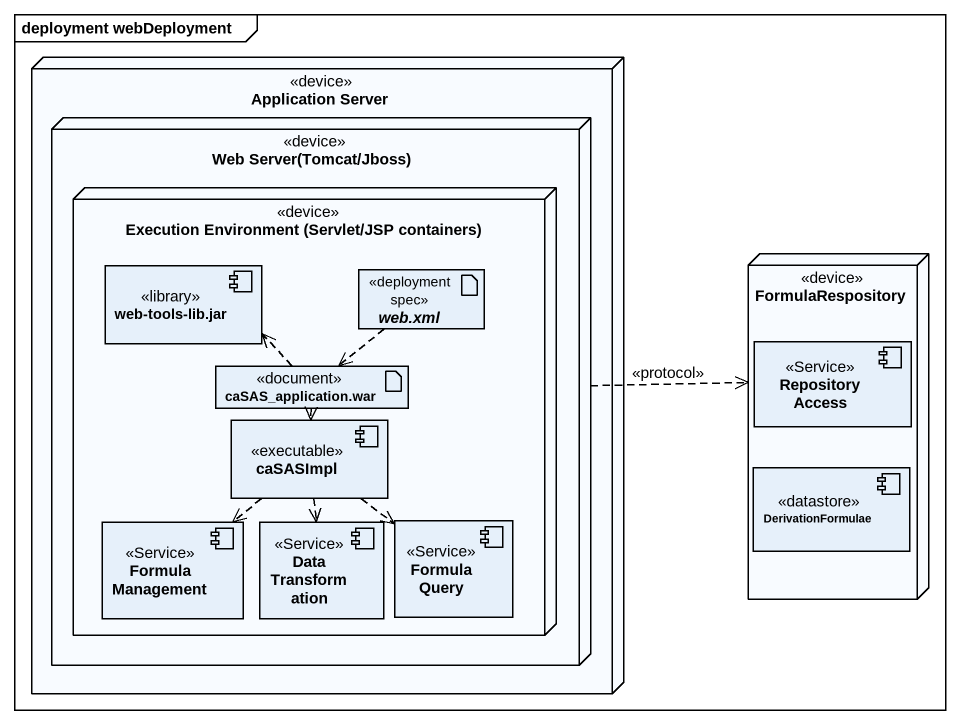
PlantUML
@startuml
mainframe deployment webDeployment
node "Application Server" as Application_Server <<device>> {
  node "Web Server(Tomcat/Jboss)" as Web_Server_Tomcat_Jboss <<device>> {
    node "Execution Environment (Servlet/JSP containers)" as Execution_Environment <<device>> {
      component "web-tools-lib.jar" as web_tools_lib_jar <<library>>
      artifact "web.xml" as web_xml <<deployment spec>>
      artifact "caSAS_application.war" as caSAS_application_war <<document>>
      component caSASImpl <<executable>>
      component "Formula Management" as Formula_Management <<Service>>
      component "Data Transformation" as Data_Transformation <<Service>>
      component "Formula Query" as Formula_Query <<Service>>
    }
  }
}
node FormulaRespository <<device>> {
  component "Repository Access" as Repository_Access <<Service>>
  component DerivationFormulae <<datastore>>
}
Web_Server_Tomcat_Jboss .right.> FormulaRespository : <<protocol>>
web_xml ..> caSAS_application_war
caSAS_application_war .up.> web_tools_lib_jar
caSAS_application_war ..> caSASImpl
caSASImpl ..> Formula_Management
caSASImpl ..> Data_Transformation
caSASImpl ..> Formula_Query
@enduml
